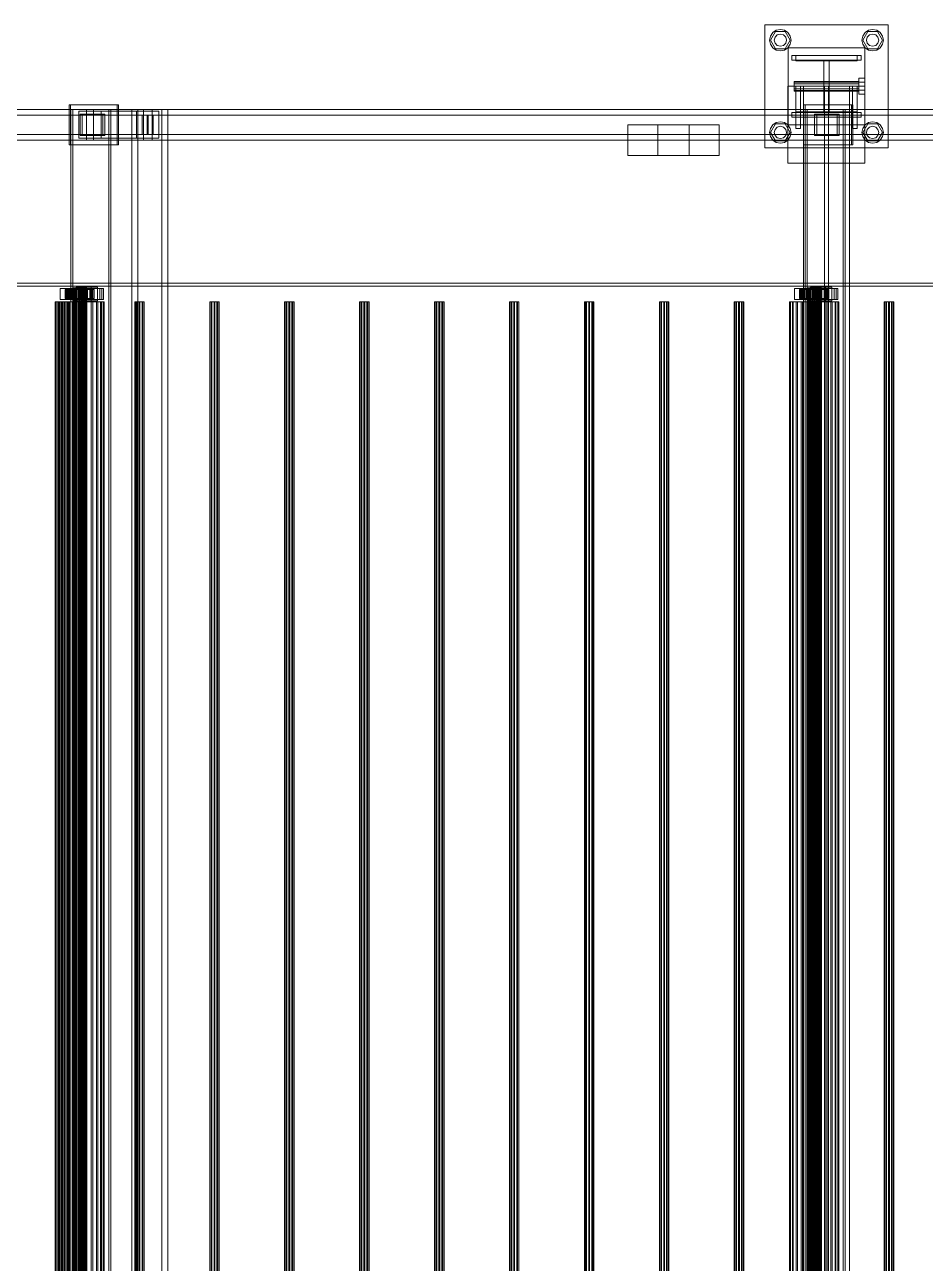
# Model space of a CAD drawing. Header units: millimetres. Extents: x -1970 to 59977, y -65068 to 6837.
# Drawn here: x 34380 to 35551, y -18000 to -16390 of the extents above; entities that cross this region are included whole.
import ezdxf

# ---------------------------------------------------------------- set-up
doc = ezdxf.new("R2010")
doc.units = ezdxf.units.MM
doc.layers.add('superior_C03', color=7, linetype='Continuous', lineweight=0)

msp = doc.modelspace()

# ---------------------------------------------------------------- linework, layer by layer
at = {"layer": 'superior_C03'}
for p, q in [((35342.247, -16550), (35342.247, -16390)), ((35342.247, -16390), (35502.247, -16390)), ((35348.247, -16410), (35349.313, -16404.642)), ((35349.313, -16404.642), (35352.347, -16400.101)), ((35349.447, -16410), (35355.847, -16398.915)), ((35352.347, -16400.101), (35356.889, -16397.066)), ((35355.319, -16406), (35358.247, -16403.072)), ((35355.847, -16398.915), (35368.647, -16398.915)), ((35356.889, -16397.066), (35362.247, -16396)), ((35358.247, -16403.072), (35362.247, -16402)), ((35362.247, -16396), (35367.604, -16397.066)), ((35362.247, -16402), (35366.247, -16403.072)), ((35366.247, -16403.072), (35369.175, -16406)), ((35367.604, -16397.066), (35372.146, -16400.101)), ((35368.647, -16398.915), (35375.047, -16410)), ((35372.146, -16400.101), (35375.181, -16404.642)), ((35375.181, -16404.642), (35376.247, -16410)), ((35468.247, -16410), (35469.313, -16404.642)), ((35469.313, -16404.642), (35472.347, -16400.101)), ((35469.447, -16410), (35475.847, -16398.915)), ((35472.347, -16400.101), (35476.889, -16397.066)), ((35475.319, -16406), (35478.247, -16403.072)), ((35475.847, -16398.915), (35488.647, -16398.915)), ((35476.889, -16397.066), (35482.247, -16396)), ((35478.247, -16403.072), (35482.247, -16402)), ((35482.247, -16396), (35487.604, -16397.066)), ((35482.247, -16402), (35486.247, -16403.072)), ((35486.247, -16403.072), (35489.175, -16406)), ((35487.604, -16397.066), (35492.146, -16400.101)), ((35488.647, -16398.915), (35495.047, -16410)), ((35492.146, -16400.101), (35495.181, -16404.642)), ((35495.181, -16404.642), (35496.247, -16410)), ((35502.247, -16390), (35502.247, -16550)), ((35349.313, -16415.358), (35348.247, -16410)), ((35352.347, -16419.899), (35349.313, -16415.358)), ((35355.847, -16421.085), (35349.447, -16410)), ((35356.889, -16422.934), (35352.347, -16419.899)), ((35354.247, -16410), (35355.319, -16406)), ((35355.319, -16414), (35354.247, -16410)), ((35358.247, -16416.928), (35355.319, -16414)), ((35368.647, -16421.085), (35355.847, -16421.085)), ((35362.247, -16418), (35358.247, -16416.928)), ((35366.247, -16416.928), (35362.247, -16418)), ((35369.175, -16414), (35366.247, -16416.928)), ((35372.146, -16419.899), (35367.604, -16422.934)), ((35375.047, -16410), (35368.647, -16421.085)), ((35369.175, -16406), (35370.247, -16410)), ((35370.247, -16410), (35369.175, -16414)), ((35375.181, -16415.358), (35372.146, -16419.899)), ((35372.247, -16520), (35372.247, -16420)), ((35372.247, -16420), (35472.247, -16420)), ((35376.247, -16410), (35375.181, -16415.358)), ((35469.313, -16415.358), (35468.247, -16410)), ((35472.347, -16419.899), (35469.313, -16415.358)), ((35475.847, -16421.085), (35469.447, -16410)), ((35472.247, -16420), (35472.247, -16520)), ((35476.889, -16422.934), (35472.347, -16419.899)), ((35474.247, -16410), (35475.319, -16406)), ((35475.319, -16414), (35474.247, -16410)), ((35478.247, -16416.928), (35475.319, -16414)), ((35488.647, -16421.085), (35475.847, -16421.085)), ((35482.247, -16418), (35478.247, -16416.928)), ((35486.247, -16416.928), (35482.247, -16418)), ((35489.175, -16414), (35486.247, -16416.928)), ((35492.146, -16419.899), (35487.604, -16422.934)), ((35495.047, -16410), (35488.647, -16421.085)), ((35489.175, -16406), (35490.247, -16410)), ((35490.247, -16410), (35489.175, -16414)), ((35495.181, -16415.358), (35492.146, -16419.899)), ((35496.247, -16410), (35495.181, -16415.358)), ((35362.247, -16424), (35356.889, -16422.934)), ((35367.604, -16422.934), (35362.247, -16424)), ((35377.247, -16430), (35467.247, -16430)), ((35377.247, -16436), (35377.247, -16430)), ((35377.247, -16436), (35467.247, -16436)), ((35382.247, -16437), (35382.247, -16430)), ((35382.247, -16430), (35462.247, -16430)), ((35462.247, -16437), (35382.247, -16437)), ((35418.747, -16503), (35418.747, -16437)), ((35418.747, -16437), (35425.747, -16437)), ((35425.747, -16437), (35425.747, -16503)), ((35462.247, -16430), (35462.247, -16437)), ((35467.247, -16436), (35467.247, -16430)), ((35482.247, -16424), (35476.889, -16422.934)), ((35487.604, -16422.934), (35482.247, -16424)), ((35372.022, -16570), (35372.022, -16470)), ((35372.022, -16470), (35472.022, -16470)), ((35380.247, -16464.457), (35380.247, -16463.6)), ((35464.247, -16463.6), (35380.247, -16463.6)), ((35380.247, -16464.457), (35380.247, -16466.8)), ((35380.247, -16464.457), (35464.247, -16464.457)), ((35380.247, -16466.8), (35380.247, -16470)), ((35380.247, -16466.8), (35464.247, -16466.8)), ((35380.247, -16470), (35380.247, -16473.2)), ((35380.247, -16470), (35464.247, -16470)), ((35382.247, -16470), (35382.247, -16525)), ((35382.247, -16470), (35388.247, -16470)), ((35388.247, -16470), (35388.247, -16525)), ((35452.247, -16470), (35392.247, -16470)), ((35392.247, -16470), (35392.247, -19530)), ((35424.747, -16470), (35419.747, -16470)), ((35419.747, -16470), (35419.747, -19530)), ((35424.747, -19530), (35424.747, -16470)), ((35452.247, -19530), (35452.247, -16470)), ((35456.247, -16470), (35456.247, -16525)), ((35456.247, -16470), (35462.247, -16470)), ((35462.247, -16470), (35462.247, -16525)), ((35464.247, -16464.8), (35464.247, -16459.6)), ((35472.247, -16459.6), (35464.247, -16459.6)), ((35464.247, -16463.6), (35464.247, -16464.457)), ((35464.247, -16464.457), (35464.247, -16466.8)), ((35464.247, -16464.8), (35464.247, -16475.2)), ((35464.247, -16464.8), (35472.247, -16464.8)), ((35464.247, -16466.8), (35464.247, -16470)), ((35464.247, -16470), (35464.247, -16473.2)), ((35472.022, -16470), (35472.022, -16570)), ((35472.247, -16459.6), (35472.247, -16464.8)), ((35472.247, -16464.8), (35472.247, -16475.2)), ((35380.247, -16473.2), (35380.247, -16475.543)), ((35380.247, -16473.2), (35464.247, -16473.2)), ((35380.247, -16475.543), (35380.247, -16476.4)), ((35380.247, -16475.543), (35464.247, -16475.543)), ((35380.247, -16476.4), (35464.247, -16476.4)), ((35464.247, -16473.2), (35464.247, -16475.543)), ((35464.247, -16475.2), (35464.247, -16480.4)), ((35464.247, -16475.2), (35472.247, -16475.2)), ((35464.247, -16475.543), (35464.247, -16476.4)), ((35464.247, -16480.4), (35472.247, -16480.4)), ((35472.247, -16475.2), (35472.247, -16480.4)), ((38691.362, -16500), (27582.557, -16500)), ((27583.456, -16500), (38692.26, -16500)), ((34460.122, -16500), (33290.774, -16500)), ((33299.757, -16500), (34469.105, -16500)), ((34534.007, -16500), (33364.659, -16500)), ((33375.888, -16500), (34545.236, -16500)), ((34499.926, -16494), (34437.561, -16494)), ((34437.561, -16494), (34437.561, -16546)), ((34439.357, -16494), (34437.561, -16494)), ((34439.357, -16546), (34439.357, -16494)), ((34439.357, -16494), (34501.723, -16494)), ((34489.003, -16500), (34439.501, -16500)), ((34439.501, -16500), (34439.501, -19500)), ((34442.196, -16500), (34439.501, -16500)), ((34442.196, -19500), (34442.196, -16500)), ((34442.196, -16500), (34491.698, -16500)), ((34479.23, -16502.5), (34449.996, -16502.5)), ((34449.996, -16502.5), (34449.996, -16537.5)), ((34525.005, -16502.5), (34449.996, -16502.5)), ((34460.122, -16500), (34460.122, -16540)), ((34469.105, -16500), (34460.122, -16500)), ((35629.469, -16500), (34460.122, -16500)), ((34469.105, -16540), (34469.105, -16500)), ((34469.105, -16500), (35638.453, -16500)), ((34479.23, -16537.5), (34479.23, -16502.5)), ((34479.23, -16502.5), (34554.238, -16502.5)), ((34489.003, -19500), (34489.003, -16500)), ((34489.003, -16500), (34491.698, -16500)), ((34491.698, -16500), (34491.698, -19500)), ((34499.926, -16546), (34499.926, -16494)), ((34499.926, -16494), (34501.723, -16494)), ((34501.723, -16494), (34501.723, -16546)), ((34557.988, -16500), (34519.01, -16500)), ((34519.01, -16500), (34519.01, -19500)), ((34526.87, -16500), (34519.01, -16500)), ((34525.005, -16537.5), (34525.005, -16502.5)), ((34525.005, -16502.5), (34554.238, -16502.5)), ((34526.87, -19500), (34526.87, -16500)), ((34526.87, -16500), (34565.848, -16500)), ((34534.007, -16500), (34534.007, -16540)), ((34545.236, -16500), (34534.007, -16500)), ((35703.355, -16500), (34534.007, -16500)), ((34545.236, -16540), (34545.236, -16500)), ((34545.236, -16500), (35714.584, -16500)), ((34554.238, -16502.5), (34554.238, -16537.5)), ((34557.988, -19500), (34557.988, -16500)), ((34557.988, -16500), (34565.848, -16500)), ((34565.848, -16500), (34565.848, -19500)), ((35454.893, -16494), (35392.528, -16494)), ((35392.528, -16494), (35392.528, -16546)), ((35394.325, -16494), (35392.528, -16494)), ((35394.325, -16546), (35394.325, -16494)), ((35394.325, -16494), (35456.69, -16494)), ((35443.97, -16500), (35394.468, -16500)), ((35394.468, -16500), (35394.468, -19500)), ((35397.163, -16500), (35394.468, -16500)), ((35397.163, -19500), (35397.163, -16500)), ((35397.163, -16500), (35446.665, -16500)), ((35443.97, -19500), (35443.97, -16500)), ((35443.97, -16500), (35446.665, -16500)), ((35446.665, -16500), (35446.665, -19500)), ((35454.893, -16546), (35454.893, -16494)), ((35454.893, -16494), (35456.69, -16494)), ((35456.69, -16494), (35456.69, -16546)), ((33294.591, -16507.5), (34538.948, -16507.5)), ((34540.296, -16507.5), (33295.939, -16507.5)), ((34481.114, -16506), (34451.881, -16506)), ((34451.881, -16506), (34451.881, -16534)), ((34454.576, -16506), (34451.881, -16506)), ((34454.576, -16534), (34454.576, -16506)), ((34454.576, -16506), (34483.809, -16506)), ((34481.114, -16534), (34481.114, -16506)), ((34481.114, -16506), (34483.809, -16506)), ((34483.809, -16506), (34483.809, -16534)), ((34532.457, -16507.5), (34546.786, -16507.5)), ((34532.457, -16532.5), (34532.457, -16507.5)), ((35626.796, -16507.5), (34532.457, -16507.5)), ((34538.948, -16532.5), (34538.948, -16507.5)), ((34538.948, -16507.5), (34540.296, -16507.5)), ((34540.296, -16507.5), (34540.296, -16532.5)), ((34546.786, -16507.5), (34546.786, -16532.5)), ((34546.786, -16507.5), (35641.126, -16507.5)), ((35352.347, -16520.101), (35356.889, -16517.066)), ((35356.889, -16517.066), (35362.247, -16516)), ((35362.247, -16516), (35367.604, -16517.066)), ((35367.604, -16517.066), (35372.146, -16520.101)), ((35377.247, -16504), (35467.247, -16504)), ((35377.247, -16510), (35377.247, -16504)), ((35377.247, -16510), (35467.247, -16510)), ((35382.247, -16510), (35382.247, -16503)), ((35382.247, -16503), (35462.247, -16503)), ((35462.247, -16510), (35382.247, -16510)), ((35436.082, -16506), (35406.848, -16506)), ((35406.848, -16506), (35406.848, -16534)), ((35409.543, -16506), (35406.848, -16506)), ((35409.543, -16534), (35409.543, -16506)), ((35409.543, -16506), (35438.777, -16506)), ((35425.747, -16503), (35418.747, -16503)), ((35436.082, -16534), (35436.082, -16506)), ((35436.082, -16506), (35438.777, -16506)), ((35438.777, -16506), (35438.777, -16534)), ((35462.247, -16503), (35462.247, -16510)), ((35467.247, -16510), (35467.247, -16504)), ((35472.347, -16520.101), (35476.889, -16517.066)), ((35476.889, -16517.066), (35482.247, -16516)), ((35482.247, -16516), (35487.604, -16517.066)), ((35487.604, -16517.066), (35492.146, -16520.101)), ((33294.591, -16532.5), (34538.948, -16532.5)), ((33295.939, -16532.5), (34540.296, -16532.5)), ((34451.881, -16534), (34481.114, -16534)), ((34451.881, -16534), (34454.576, -16534)), ((34483.809, -16534), (34454.576, -16534)), ((34483.809, -16534), (34481.114, -16534)), ((34546.786, -16532.5), (34532.457, -16532.5)), ((34532.457, -16532.5), (35626.796, -16532.5)), ((34540.296, -16532.5), (34538.948, -16532.5)), ((34546.786, -16532.5), (35641.126, -16532.5)), ((35202.807, -16520), (35163.829, -16520)), ((35163.829, -16520), (35163.829, -16560)), ((35243.778, -16520), (35163.829, -16520)), ((35202.807, -16560), (35202.807, -16520)), ((35202.807, -16520), (35282.756, -16520)), ((35243.778, -16560), (35243.778, -16520)), ((35243.778, -16520), (35282.756, -16520)), ((35282.756, -16520), (35282.756, -16560)), ((35348.247, -16530), (35349.313, -16524.642)), ((35349.313, -16535.358), (35348.247, -16530)), ((35349.313, -16524.642), (35352.347, -16520.101)), ((35349.447, -16530), (35355.847, -16518.915)), ((35355.847, -16541.085), (35349.447, -16530)), ((35354.247, -16530), (35355.319, -16526)), ((35355.319, -16534), (35354.247, -16530)), ((35355.319, -16526), (35358.247, -16523.072)), ((35358.247, -16536.928), (35355.319, -16534)), ((35355.847, -16518.915), (35368.647, -16518.915)), ((35358.247, -16523.072), (35362.247, -16522)), ((35362.247, -16522), (35366.247, -16523.072)), ((35366.247, -16523.072), (35369.175, -16526)), ((35369.175, -16534), (35366.247, -16536.928)), ((35368.647, -16518.915), (35375.047, -16530)), ((35375.047, -16530), (35368.647, -16541.085)), ((35369.175, -16526), (35370.247, -16530)), ((35370.247, -16530), (35369.175, -16534)), ((35372.146, -16520.101), (35375.181, -16524.642)), ((35472.247, -16520), (35372.247, -16520)), ((35375.181, -16524.642), (35376.247, -16530)), ((35376.247, -16530), (35375.181, -16535.358)), ((35382.247, -16525), (35388.247, -16525)), ((35406.848, -16534), (35436.082, -16534)), ((35406.848, -16534), (35409.543, -16534)), ((35438.777, -16534), (35409.543, -16534)), ((35438.777, -16534), (35436.082, -16534)), ((35456.247, -16525), (35462.247, -16525)), ((35468.247, -16530), (35469.313, -16524.642)), ((35469.313, -16535.358), (35468.247, -16530)), ((35469.313, -16524.642), (35472.347, -16520.101)), ((35469.447, -16530), (35475.847, -16518.915)), ((35475.847, -16541.085), (35469.447, -16530)), ((35474.247, -16530), (35475.319, -16526)), ((35475.319, -16534), (35474.247, -16530)), ((35475.319, -16526), (35478.247, -16523.072)), ((35478.247, -16536.928), (35475.319, -16534)), ((35475.847, -16518.915), (35488.647, -16518.915)), ((35478.247, -16523.072), (35482.247, -16522)), ((35482.247, -16522), (35486.247, -16523.072)), ((35486.247, -16523.072), (35489.175, -16526)), ((35489.175, -16534), (35486.247, -16536.928)), ((35488.647, -16518.915), (35495.047, -16530)), ((35495.047, -16530), (35488.647, -16541.085)), ((35489.175, -16526), (35490.247, -16530)), ((35490.247, -16530), (35489.175, -16534)), ((35492.146, -16520.101), (35495.181, -16524.642)), ((35495.181, -16524.642), (35496.247, -16530)), ((35496.247, -16530), (35495.181, -16535.358)), ((33290.774, -16540), (34460.122, -16540)), ((33299.757, -16540), (34469.105, -16540)), ((33364.659, -16540), (34534.007, -16540)), ((33375.888, -16540), (34545.236, -16540)), ((34437.561, -16546), (34499.926, -16546)), ((34437.561, -16546), (34439.357, -16546)), ((34501.723, -16546), (34439.357, -16546)), ((34449.996, -16537.5), (34479.23, -16537.5)), ((34525.005, -16537.5), (34449.996, -16537.5)), ((34460.122, -16540), (34469.105, -16540)), ((34460.122, -16540), (35629.469, -16540)), ((34469.105, -16540), (35638.453, -16540)), ((34554.238, -16537.5), (34479.23, -16537.5)), ((34501.723, -16546), (34499.926, -16546)), ((34554.238, -16537.5), (34525.005, -16537.5)), ((34534.007, -16540), (34545.236, -16540)), ((34534.007, -16540), (35703.355, -16540)), ((34545.236, -16540), (35714.584, -16540)), ((35502.247, -16550), (35342.247, -16550)), ((35352.347, -16539.899), (35349.313, -16535.358)), ((35356.889, -16542.934), (35352.347, -16539.899)), ((35368.647, -16541.085), (35355.847, -16541.085)), ((35362.247, -16544), (35356.889, -16542.934)), ((35362.247, -16538), (35358.247, -16536.928)), ((35366.247, -16536.928), (35362.247, -16538)), ((35367.604, -16542.934), (35362.247, -16544)), ((35372.146, -16539.899), (35367.604, -16542.934)), ((35375.181, -16535.358), (35372.146, -16539.899)), ((35392.528, -16546), (35454.893, -16546)), ((35392.528, -16546), (35394.325, -16546)), ((35456.69, -16546), (35394.325, -16546)), ((35456.69, -16546), (35454.893, -16546)), ((35472.347, -16539.899), (35469.313, -16535.358)), ((35476.889, -16542.934), (35472.347, -16539.899)), ((35488.647, -16541.085), (35475.847, -16541.085)), ((35482.247, -16544), (35476.889, -16542.934)), ((35482.247, -16538), (35478.247, -16536.928)), ((35486.247, -16536.928), (35482.247, -16538)), ((35487.604, -16542.934), (35482.247, -16544)), ((35492.146, -16539.899), (35487.604, -16542.934)), ((35495.181, -16535.358), (35492.146, -16539.899)), ((35163.829, -16560), (35202.807, -16560)), ((35163.829, -16560), (35243.778, -16560)), ((35282.756, -16560), (35202.807, -16560)), ((35282.756, -16560), (35243.778, -16560)), ((35472.022, -16570), (35372.022, -16570)), ((27582.557, -16726), (38691.362, -16726)), ((38720.557, -16726), (27611.752, -16726)), ((38691.362, -16730), (27582.557, -16730)), ((38692.26, -16730), (27583.456, -16730)), ((27611.752, -16730), (38720.557, -16730)), ((34435.342, -16733), (34425.598, -16733)), ((34425.598, -16733), (34425.598, -16747)), ((34436.377, -16733), (34425.598, -16733)), ((34433.059, -16734), (34432.238, -16734)), ((34432.238, -16734), (34442.232, -16734)), ((34432.238, -16746), (34432.238, -16734)), ((34432.238, -16734), (34432.712, -16734)), ((34432.712, -16734), (34442.456, -16734)), ((34432.712, -16746), (34432.712, -16734)), ((34432.712, -16734), (34434.447, -16734)), ((34479.779, -16733), (34433.005, -16733)), ((34433.005, -16733), (34433.005, -16747)), ((34435.25, -16733), (34433.005, -16733)), ((34435.117, -16734), (34433.059, -16734)), ((34433.059, -16734), (34442.621, -16734)), ((34433.059, -16746), (34433.059, -16734)), ((34434.447, -16734), (34443.278, -16734)), ((34434.447, -16746), (34434.447, -16734)), ((34434.447, -16734), (34437.326, -16734)), ((34438.274, -16734), (34435.117, -16734)), ((34435.117, -16734), (34443.596, -16734)), ((34435.117, -16746), (34435.117, -16734)), ((34435.25, -16747), (34435.25, -16733)), ((34435.25, -16733), (34482.024, -16733)), ((34435.342, -16747), (34435.342, -16733)), ((34435.342, -16733), (34446.122, -16733)), ((34436.377, -16747), (34436.377, -16733)), ((34436.377, -16733), (34446.122, -16733)), ((34437.326, -16734), (34444.642, -16734)), ((34437.326, -16746), (34437.326, -16734)), ((34437.326, -16734), (34441.152, -16734)), ((34442.313, -16734), (34438.274, -16734)), ((34438.274, -16734), (34445.091, -16734)), ((34438.274, -16746), (34438.274, -16734)), ((34441.152, -16734), (34446.454, -16734)), ((34441.152, -16746), (34441.152, -16734)), ((34441.152, -16734), (34445.664, -16734)), ((34442.621, -16732), (34442.232, -16732)), ((34442.232, -16732), (34442.456, -16732)), ((34442.232, -19268), (34442.232, -16732)), ((34442.232, -16734), (34442.621, -16734)), ((34442.232, -16734), (34442.232, -16746)), ((34442.456, -16734), (34442.232, -16734)), ((34446.959, -16734), (34442.313, -16734)), ((34442.313, -16734), (34447.004, -16734)), ((34442.313, -16746), (34442.313, -16734)), ((34442.456, -16732), (34443.278, -16732)), ((34442.456, -19268), (34442.456, -16732)), ((34442.456, -16734), (34442.456, -16746)), ((34443.278, -16734), (34442.456, -16734)), ((34443.596, -16732), (34442.621, -16732)), ((34442.621, -19268), (34442.621, -16732)), ((34442.621, -16734), (34443.596, -16734)), ((34442.621, -16734), (34442.621, -16746)), ((34443.278, -16732), (34444.642, -16732)), ((34443.278, -19268), (34443.278, -16732)), ((34443.278, -16734), (34443.278, -16746)), ((34444.642, -16734), (34443.278, -16734)), ((34445.091, -16732), (34443.596, -16732)), ((34443.596, -19268), (34443.596, -16732)), ((34443.596, -16734), (34445.091, -16734)), ((34443.596, -16734), (34443.596, -16746)), ((34444.642, -16732), (34446.454, -16732)), ((34444.642, -19268), (34444.642, -16732)), ((34444.642, -16734), (34444.642, -16746)), ((34446.454, -16734), (34444.642, -16734)), ((34447.004, -16732), (34445.091, -16732)), ((34445.091, -19268), (34445.091, -16732)), ((34445.091, -16734), (34447.004, -16734)), ((34445.091, -16734), (34445.091, -16746)), ((34445.664, -16734), (34448.592, -16734)), ((34445.664, -16746), (34445.664, -16734)), ((34445.664, -16734), (34450.556, -16734)), ((34446.122, -16733), (34446.122, -16747)), ((34446.454, -16732), (34448.592, -16732)), ((34446.454, -19268), (34446.454, -16732)), ((34446.454, -16734), (34446.454, -16746)), ((34448.592, -16734), (34446.454, -16734)), ((34466.136, -16731), (34446.647, -16731)), ((34446.647, -16731), (34446.647, -16749)), ((34454.732, -16731), (34446.647, -16731)), ((34451.897, -16734), (34446.959, -16734)), ((34446.959, -16734), (34449.205, -16734)), ((34446.959, -16746), (34446.959, -16734)), ((34449.205, -16732), (34447.004, -16732)), ((34447.004, -19268), (34447.004, -16732)), ((34447.004, -16734), (34449.205, -16734)), ((34447.004, -16734), (34447.004, -16746)), ((34448.592, -16732), (34450.909, -16732)), ((34448.592, -19268), (34448.592, -16732)), ((34448.592, -16734), (34448.592, -16746)), ((34450.909, -16734), (34448.592, -16734)), ((34451.544, -16732), (34449.205, -16732)), ((34449.205, -19268), (34449.205, -16732)), ((34449.205, -16734), (34451.544, -16734)), ((34449.205, -16734), (34449.205, -16746)), ((34450.556, -16734), (34450.909, -16734)), ((34450.556, -16746), (34450.556, -16734)), ((34450.556, -16734), (34455.493, -16734)), ((34450.909, -16732), (34453.248, -16732)), ((34450.909, -19268), (34450.909, -16732)), ((34450.909, -16734), (34450.909, -16746)), ((34453.248, -16734), (34450.909, -16734)), ((34453.861, -16732), (34451.544, -16732)), ((34451.544, -19268), (34451.544, -16732)), ((34451.897, -16734), (34451.544, -16734)), ((34451.544, -16734), (34453.861, -16734)), ((34451.544, -16734), (34451.544, -16746)), ((34456.788, -16734), (34451.897, -16734)), ((34451.897, -16746), (34451.897, -16734)), ((34453.248, -16732), (34455.449, -16732)), ((34453.248, -19268), (34453.248, -16732)), ((34455.493, -16734), (34453.248, -16734)), ((34453.248, -16734), (34453.248, -16746)), ((34455.449, -16734), (34453.248, -16734)), ((34455.999, -16732), (34453.861, -16732)), ((34453.861, -19268), (34453.861, -16732)), ((34456.788, -16734), (34453.861, -16734)), ((34453.861, -16734), (34455.999, -16734)), ((34453.861, -16734), (34453.861, -16746)), ((34454.732, -16749), (34454.732, -16731)), ((34454.732, -16731), (34474.221, -16731)), ((34455.449, -16732), (34457.362, -16732)), ((34455.449, -19268), (34455.449, -16732)), ((34460.14, -16734), (34455.449, -16734)), ((34455.449, -16734), (34455.449, -16746)), ((34457.362, -16734), (34455.449, -16734)), ((34455.493, -16746), (34455.493, -16734)), ((34455.493, -16734), (34460.14, -16734)), ((34457.811, -16732), (34455.999, -16732)), ((34455.999, -19268), (34455.999, -16732)), ((34461.301, -16734), (34455.999, -16734)), ((34455.999, -16734), (34457.811, -16734)), ((34455.999, -16734), (34455.999, -16746)), ((34466.525, -16733), (34456.78, -16733)), ((34456.78, -16733), (34456.78, -16747)), ((34467.56, -16733), (34456.78, -16733)), ((34461.301, -16734), (34456.788, -16734)), ((34456.788, -16746), (34456.788, -16734)), ((34457.362, -16732), (34458.857, -16732)), ((34457.362, -19268), (34457.362, -16732)), ((34464.179, -16734), (34457.362, -16734)), ((34457.362, -16734), (34457.362, -16746)), ((34458.857, -16734), (34457.362, -16734)), ((34459.175, -16732), (34457.811, -16732)), ((34457.811, -19268), (34457.811, -16732)), ((34465.127, -16734), (34457.811, -16734)), ((34457.811, -16734), (34459.175, -16734)), ((34457.811, -16734), (34457.811, -16746)), ((34458.857, -16732), (34459.832, -16732)), ((34458.857, -19268), (34458.857, -16732)), ((34467.335, -16734), (34458.857, -16734)), ((34458.857, -16734), (34458.857, -16746)), ((34459.832, -16734), (34458.857, -16734)), ((34459.996, -16732), (34459.175, -16732)), ((34459.175, -19268), (34459.175, -16732)), ((34468.006, -16734), (34459.175, -16734)), ((34459.175, -16734), (34459.996, -16734)), ((34459.175, -16734), (34459.175, -16746)), ((34459.832, -16732), (34460.221, -16732)), ((34459.832, -19268), (34459.832, -16732)), ((34469.394, -16734), (34459.832, -16734)), ((34459.832, -16734), (34459.832, -16746)), ((34460.221, -16734), (34459.832, -16734)), ((34460.221, -16732), (34459.996, -16732)), ((34459.996, -16732), (34459.996, -19268)), ((34459.996, -16734), (34469.741, -16734)), ((34459.996, -16746), (34459.996, -16734)), ((34459.996, -16734), (34460.221, -16734)), ((34460.14, -16746), (34460.14, -16734)), ((34460.14, -16734), (34464.179, -16734)), ((34460.221, -19268), (34460.221, -16732)), ((34470.215, -16734), (34460.221, -16734)), ((34460.221, -16734), (34460.221, -16746)), ((34465.127, -16734), (34461.301, -16734)), ((34461.301, -16746), (34461.301, -16734)), ((34464.179, -16746), (34464.179, -16734)), ((34464.179, -16734), (34467.335, -16734)), ((34468.006, -16734), (34465.127, -16734)), ((34465.127, -16746), (34465.127, -16734)), ((34466.136, -16749), (34466.136, -16731)), ((34466.136, -16731), (34474.221, -16731)), ((34466.525, -16747), (34466.525, -16733)), ((34466.525, -16733), (34477.304, -16733)), ((34467.335, -16746), (34467.335, -16734)), ((34467.335, -16734), (34469.394, -16734)), ((34467.56, -16747), (34467.56, -16733)), ((34467.56, -16733), (34477.304, -16733)), ((34469.741, -16734), (34468.006, -16734)), ((34468.006, -16746), (34468.006, -16734)), ((34469.394, -16746), (34469.394, -16734)), ((34469.394, -16734), (34470.215, -16734)), ((34469.741, -16734), (34469.741, -16746)), ((34470.215, -16734), (34469.741, -16734)), ((34470.215, -16746), (34470.215, -16734)), ((34474.221, -16731), (34474.221, -16749)), ((34477.304, -16733), (34477.304, -16747)), ((34479.779, -16747), (34479.779, -16733)), ((34479.779, -16733), (34482.024, -16733)), ((34482.024, -16733), (34482.024, -16747)), ((35390.309, -16733), (35380.565, -16733)), ((35380.565, -16733), (35380.565, -16747)), ((35391.345, -16733), (35380.565, -16733)), ((35388.026, -16734), (35387.206, -16734)), ((35387.206, -16734), (35397.199, -16734)), ((35387.206, -16746), (35387.206, -16734)), ((35387.206, -16734), (35387.679, -16734)), ((35387.679, -16734), (35397.424, -16734)), ((35387.679, -16746), (35387.679, -16734)), ((35387.679, -16734), (35389.414, -16734)), ((35434.746, -16733), (35387.972, -16733)), ((35387.972, -16733), (35387.972, -16747)), ((35390.218, -16733), (35387.972, -16733)), ((35390.085, -16734), (35388.026, -16734)), ((35388.026, -16734), (35397.588, -16734)), ((35388.026, -16746), (35388.026, -16734)), ((35389.414, -16734), (35398.246, -16734)), ((35389.414, -16746), (35389.414, -16734)), ((35389.414, -16734), (35392.293, -16734)), ((35393.241, -16734), (35390.085, -16734)), ((35390.085, -16734), (35398.563, -16734)), ((35390.085, -16746), (35390.085, -16734)), ((35390.218, -16747), (35390.218, -16733)), ((35390.218, -16733), (35436.992, -16733)), ((35390.309, -16747), (35390.309, -16733)), ((35390.309, -16733), (35401.089, -16733)), ((35391.345, -16747), (35391.345, -16733)), ((35391.345, -16733), (35401.089, -16733)), ((35392.293, -16734), (35399.609, -16734)), ((35392.293, -16746), (35392.293, -16734)), ((35392.293, -16734), (35396.119, -16734)), ((35397.28, -16734), (35393.241, -16734)), ((35393.241, -16734), (35400.058, -16734)), ((35393.241, -16746), (35393.241, -16734)), ((35396.119, -16734), (35401.422, -16734)), ((35396.119, -16746), (35396.119, -16734)), ((35396.119, -16734), (35400.632, -16734)), ((35397.588, -16732), (35397.199, -16732)), ((35397.199, -16732), (35397.424, -16732)), ((35397.199, -19268), (35397.199, -16732)), ((35397.199, -16734), (35397.588, -16734)), ((35397.199, -16734), (35397.199, -16746)), ((35397.424, -16734), (35397.199, -16734)), ((35401.927, -16734), (35397.28, -16734)), ((35397.28, -16734), (35401.972, -16734)), ((35397.28, -16746), (35397.28, -16734)), ((35397.424, -16732), (35398.246, -16732)), ((35397.424, -19268), (35397.424, -16732)), ((35397.424, -16734), (35397.424, -16746)), ((35398.246, -16734), (35397.424, -16734)), ((35398.563, -16732), (35397.588, -16732)), ((35397.588, -19268), (35397.588, -16732)), ((35397.588, -16734), (35398.563, -16734)), ((35397.588, -16734), (35397.588, -16746)), ((35398.246, -16732), (35399.609, -16732)), ((35398.246, -19268), (35398.246, -16732)), ((35398.246, -16734), (35398.246, -16746)), ((35399.609, -16734), (35398.246, -16734)), ((35400.058, -16732), (35398.563, -16732)), ((35398.563, -19268), (35398.563, -16732)), ((35398.563, -16734), (35400.058, -16734)), ((35398.563, -16734), (35398.563, -16746)), ((35399.609, -16732), (35401.422, -16732)), ((35399.609, -19268), (35399.609, -16732)), ((35399.609, -16734), (35399.609, -16746)), ((35401.422, -16734), (35399.609, -16734)), ((35401.972, -16732), (35400.058, -16732)), ((35400.058, -19268), (35400.058, -16732)), ((35400.058, -16734), (35401.972, -16734)), ((35400.058, -16734), (35400.058, -16746)), ((35400.632, -16734), (35403.559, -16734)), ((35400.632, -16746), (35400.632, -16734)), ((35400.632, -16734), (35405.523, -16734)), ((35401.089, -16733), (35401.089, -16747)), ((35401.422, -16732), (35403.559, -16732)), ((35401.422, -19268), (35401.422, -16732)), ((35401.422, -16734), (35401.422, -16746)), ((35403.559, -16734), (35401.422, -16734)), ((35421.104, -16731), (35401.614, -16731)), ((35401.614, -16731), (35401.614, -16749)), ((35409.699, -16731), (35401.614, -16731)), ((35406.864, -16734), (35401.927, -16734)), ((35401.927, -16734), (35404.173, -16734)), ((35401.927, -16746), (35401.927, -16734)), ((35404.173, -16732), (35401.972, -16732)), ((35401.972, -19268), (35401.972, -16732)), ((35401.972, -16734), (35404.173, -16734)), ((35401.972, -16734), (35401.972, -16746)), ((35403.559, -16732), (35405.876, -16732)), ((35403.559, -19268), (35403.559, -16732)), ((35403.559, -16734), (35403.559, -16746)), ((35405.876, -16734), (35403.559, -16734)), ((35406.511, -16732), (35404.173, -16732)), ((35404.173, -19268), (35404.173, -16732)), ((35404.173, -16734), (35406.511, -16734)), ((35404.173, -16734), (35404.173, -16746)), ((35405.523, -16734), (35405.876, -16734)), ((35405.523, -16746), (35405.523, -16734)), ((35405.523, -16734), (35410.461, -16734)), ((35405.876, -16732), (35408.215, -16732)), ((35405.876, -19268), (35405.876, -16732)), ((35405.876, -16734), (35405.876, -16746)), ((35408.215, -16734), (35405.876, -16734)), ((35408.828, -16732), (35406.511, -16732)), ((35406.511, -19268), (35406.511, -16732)), ((35406.864, -16734), (35406.511, -16734)), ((35406.511, -16734), (35408.828, -16734)), ((35406.511, -16734), (35406.511, -16746)), ((35411.756, -16734), (35406.864, -16734)), ((35406.864, -16746), (35406.864, -16734)), ((35408.215, -16732), (35410.416, -16732)), ((35408.215, -19268), (35408.215, -16732)), ((35410.461, -16734), (35408.215, -16734)), ((35408.215, -16734), (35408.215, -16746)), ((35410.416, -16734), (35408.215, -16734)), ((35410.966, -16732), (35408.828, -16732)), ((35408.828, -19268), (35408.828, -16732)), ((35411.756, -16734), (35408.828, -16734)), ((35408.828, -16734), (35410.966, -16734)), ((35408.828, -16734), (35408.828, -16746)), ((35409.699, -16749), (35409.699, -16731)), ((35409.699, -16731), (35429.188, -16731)), ((35410.416, -16732), (35412.329, -16732)), ((35410.416, -19268), (35410.416, -16732)), ((35415.107, -16734), (35410.416, -16734)), ((35410.416, -16734), (35410.416, -16746)), ((35412.329, -16734), (35410.416, -16734)), ((35410.461, -16746), (35410.461, -16734)), ((35410.461, -16734), (35415.107, -16734)), ((35412.778, -16732), (35410.966, -16732)), ((35410.966, -19268), (35410.966, -16732)), ((35416.268, -16734), (35410.966, -16734)), ((35410.966, -16734), (35412.778, -16734)), ((35410.966, -16734), (35410.966, -16746)), ((35421.492, -16733), (35411.748, -16733)), ((35411.748, -16733), (35411.748, -16747)), ((35422.527, -16733), (35411.748, -16733)), ((35416.268, -16734), (35411.756, -16734)), ((35411.756, -16746), (35411.756, -16734)), ((35412.329, -16732), (35413.824, -16732)), ((35412.329, -19268), (35412.329, -16732)), ((35419.146, -16734), (35412.329, -16734)), ((35412.329, -16734), (35412.329, -16746)), ((35413.824, -16734), (35412.329, -16734)), ((35414.142, -16732), (35412.778, -16732)), ((35412.778, -19268), (35412.778, -16732)), ((35420.094, -16734), (35412.778, -16734)), ((35412.778, -16734), (35414.142, -16734)), ((35412.778, -16734), (35412.778, -16746)), ((35413.824, -16732), (35414.799, -16732)), ((35413.824, -19268), (35413.824, -16732)), ((35422.303, -16734), (35413.824, -16734)), ((35413.824, -16734), (35413.824, -16746)), ((35414.799, -16734), (35413.824, -16734)), ((35414.964, -16732), (35414.142, -16732)), ((35414.142, -19268), (35414.142, -16732)), ((35422.973, -16734), (35414.142, -16734)), ((35414.142, -16734), (35414.964, -16734)), ((35414.142, -16734), (35414.142, -16746)), ((35414.799, -16732), (35415.188, -16732)), ((35414.799, -19268), (35414.799, -16732)), ((35424.361, -16734), (35414.799, -16734)), ((35414.799, -16734), (35414.799, -16746)), ((35415.188, -16734), (35414.799, -16734)), ((35415.188, -16732), (35414.964, -16732)), ((35414.964, -16732), (35414.964, -19268)), ((35414.964, -16734), (35424.708, -16734)), ((35414.964, -16746), (35414.964, -16734)), ((35414.964, -16734), (35415.188, -16734)), ((35415.107, -16746), (35415.107, -16734)), ((35415.107, -16734), (35419.146, -16734)), ((35415.188, -19268), (35415.188, -16732)), ((35425.182, -16734), (35415.188, -16734)), ((35415.188, -16734), (35415.188, -16746)), ((35420.094, -16734), (35416.268, -16734)), ((35416.268, -16746), (35416.268, -16734)), ((35419.146, -16746), (35419.146, -16734)), ((35419.146, -16734), (35422.303, -16734)), ((35422.973, -16734), (35420.094, -16734)), ((35420.094, -16746), (35420.094, -16734)), ((35421.104, -16749), (35421.104, -16731)), ((35421.104, -16731), (35429.188, -16731)), ((35421.492, -16747), (35421.492, -16733)), ((35421.492, -16733), (35432.272, -16733)), ((35422.303, -16746), (35422.303, -16734)), ((35422.303, -16734), (35424.361, -16734)), ((35422.527, -16747), (35422.527, -16733)), ((35422.527, -16733), (35432.272, -16733)), ((35424.708, -16734), (35422.973, -16734)), ((35422.973, -16746), (35422.973, -16734)), ((35424.361, -16746), (35424.361, -16734)), ((35424.361, -16734), (35425.182, -16734)), ((35424.708, -16734), (35424.708, -16746)), ((35425.182, -16734), (35424.708, -16734)), ((35425.182, -16746), (35425.182, -16734)), ((35429.188, -16731), (35429.188, -16749)), ((35432.272, -16733), (35432.272, -16747)), ((35434.746, -16747), (35434.746, -16733)), ((35434.746, -16733), (35436.992, -16733)), ((35436.992, -16733), (35436.992, -16747)), ((34420.628, -16750), (34419.246, -16750)), ((34419.246, -16750), (34420.044, -16750)), ((34419.246, -19250), (34419.246, -16750)), ((34420.044, -16750), (34422.966, -16750)), ((34420.044, -19250), (34420.044, -16750)), ((34424.095, -16750), (34420.628, -16750)), ((34420.628, -19250), (34420.628, -16750)), ((34422.966, -16750), (34427.815, -16750)), ((34422.966, -19250), (34422.966, -16750)), ((34429.411, -16750), (34424.095, -16750)), ((34424.095, -19250), (34424.095, -16750)), ((34427.354, -16750), (34425.334, -16750)), ((34425.334, -16750), (34425.678, -16750)), ((34425.334, -16750), (34425.334, -19250)), ((34425.598, -16747), (34435.342, -16747)), ((34425.598, -16747), (34436.377, -16747)), ((34425.678, -16750), (34428.253, -16750)), ((34425.678, -16750), (34425.678, -19250)), ((34430.966, -16750), (34427.354, -16750)), ((34427.354, -16750), (34427.354, -19250)), ((34427.815, -16750), (34434.259, -16750)), ((34427.815, -19250), (34427.815, -16750)), ((34428.253, -16750), (34432.078, -16750)), ((34428.253, -16750), (34428.253, -19250)), ((34436.214, -16750), (34429.411, -16750)), ((34429.411, -19250), (34429.411, -16750)), ((34434.79, -16750), (34430.966, -16750)), ((34430.966, -16750), (34430.966, -19250)), ((34432.078, -16750), (34435.69, -16750)), ((34432.078, -16750), (34432.078, -19250)), ((34442.232, -16746), (34432.238, -16746)), ((34432.238, -16746), (34433.059, -16746)), ((34432.712, -16746), (34432.238, -16746)), ((34442.456, -16746), (34432.712, -16746)), ((34434.447, -16746), (34432.712, -16746)), ((34433.005, -16747), (34479.779, -16747)), ((34433.005, -16747), (34435.25, -16747)), ((34442.621, -16746), (34433.059, -16746)), ((34433.059, -16746), (34435.117, -16746)), ((34434.259, -16750), (34441.859, -16750)), ((34434.259, -19250), (34434.259, -16750)), ((34443.278, -16746), (34434.447, -16746)), ((34437.326, -16746), (34434.447, -16746)), ((34437.366, -16750), (34434.79, -16750)), ((34434.79, -16750), (34434.79, -19250)), ((34443.596, -16746), (34435.117, -16746)), ((34435.117, -16746), (34438.274, -16746)), ((34482.024, -16747), (34435.25, -16747)), ((34446.122, -16747), (34435.342, -16747)), ((34435.69, -16750), (34437.71, -16750)), ((34435.69, -16750), (34435.69, -19250)), ((34444.04, -16750), (34436.214, -16750)), ((34436.214, -19250), (34436.214, -16750)), ((34446.122, -16747), (34436.377, -16747)), ((34444.642, -16746), (34437.326, -16746)), ((34441.152, -16746), (34437.326, -16746)), ((34437.71, -16750), (34437.366, -16750)), ((34437.366, -16750), (34437.366, -19250)), ((34437.71, -19250), (34437.71, -16750)), ((34445.091, -16746), (34438.274, -16746)), ((34438.274, -16746), (34442.313, -16746)), ((34446.454, -16746), (34441.152, -16746)), ((34445.664, -16746), (34441.152, -16746)), ((34441.859, -16750), (34450.097, -16750)), ((34441.859, -19250), (34441.859, -16750)), ((34442.621, -16746), (34442.232, -16746)), ((34442.232, -16746), (34442.456, -16746)), ((34447.004, -16746), (34442.313, -16746)), ((34442.313, -16746), (34446.959, -16746)), ((34442.456, -16746), (34443.278, -16746)), ((34443.596, -16746), (34442.621, -16746)), ((34443.278, -16746), (34444.642, -16746)), ((34445.091, -16746), (34443.596, -16746)), ((34452.355, -16750), (34444.04, -16750)), ((34444.04, -19250), (34444.04, -16750)), ((34444.642, -16746), (34446.454, -16746)), ((34447.004, -16746), (34445.091, -16746)), ((34448.592, -16746), (34445.664, -16746)), ((34450.556, -16746), (34445.664, -16746)), ((34446.454, -16746), (34448.592, -16746)), ((34446.647, -16749), (34466.136, -16749)), ((34454.732, -16749), (34446.647, -16749)), ((34449.205, -16746), (34446.959, -16746)), ((34446.959, -16746), (34451.897, -16746)), ((34449.205, -16746), (34447.004, -16746)), ((34448.592, -16746), (34450.909, -16746)), ((34451.544, -16746), (34449.205, -16746)), ((34450.097, -16750), (34458.413, -16750)), ((34450.097, -19250), (34450.097, -16750)), ((34450.909, -16746), (34450.556, -16746)), ((34455.493, -16746), (34450.556, -16746)), ((34450.909, -16746), (34453.248, -16746)), ((34453.861, -16746), (34451.544, -16746)), ((34451.544, -16746), (34451.897, -16746)), ((34451.897, -16746), (34456.788, -16746)), ((34460.594, -16750), (34452.355, -16750)), ((34452.355, -19250), (34452.355, -16750)), ((34453.248, -16746), (34455.493, -16746)), ((34453.248, -16746), (34455.449, -16746)), ((34455.999, -16746), (34453.861, -16746)), ((34453.861, -16746), (34456.788, -16746)), ((34474.221, -16749), (34454.732, -16749)), ((34455.449, -16746), (34460.14, -16746)), ((34455.449, -16746), (34457.362, -16746)), ((34460.14, -16746), (34455.493, -16746)), ((34457.811, -16746), (34455.999, -16746)), ((34455.999, -16746), (34461.301, -16746)), ((34456.78, -16747), (34466.525, -16747)), ((34456.78, -16747), (34467.56, -16747)), ((34456.788, -16746), (34461.301, -16746)), ((34457.362, -16746), (34464.179, -16746)), ((34457.362, -16746), (34458.857, -16746)), ((34459.175, -16746), (34457.811, -16746)), ((34457.811, -16746), (34465.127, -16746)), ((34458.413, -16750), (34466.239, -16750)), ((34458.413, -19250), (34458.413, -16750)), ((34458.857, -16746), (34467.335, -16746)), ((34458.857, -16746), (34459.832, -16746)), ((34459.996, -16746), (34459.175, -16746)), ((34459.175, -16746), (34468.006, -16746)), ((34459.832, -16746), (34469.394, -16746)), ((34459.832, -16746), (34460.221, -16746)), ((34469.741, -16746), (34459.996, -16746)), ((34460.221, -16746), (34459.996, -16746)), ((34464.179, -16746), (34460.14, -16746)), ((34460.221, -16746), (34470.215, -16746)), ((34468.194, -16750), (34460.594, -16750)), ((34460.594, -19250), (34460.594, -16750)), ((34461.301, -16746), (34465.127, -16746)), ((34467.335, -16746), (34464.179, -16746)), ((34465.127, -16746), (34468.006, -16746)), ((34474.221, -16749), (34466.136, -16749)), ((34466.239, -16750), (34473.041, -16750)), ((34466.239, -19250), (34466.239, -16750)), ((34477.304, -16747), (34466.525, -16747)), ((34469.394, -16746), (34467.335, -16746)), ((34477.304, -16747), (34467.56, -16747)), ((34468.006, -16746), (34469.741, -16746)), ((34474.638, -16750), (34468.194, -16750)), ((34468.194, -19250), (34468.194, -16750)), ((34470.215, -16746), (34469.394, -16746)), ((34469.741, -16746), (34470.215, -16746)), ((34473.041, -16750), (34478.357, -16750)), ((34473.041, -19250), (34473.041, -16750)), ((34479.486, -16750), (34474.638, -16750)), ((34474.638, -19250), (34474.638, -16750)), ((34478.357, -16750), (34481.825, -16750)), ((34478.357, -19250), (34478.357, -16750)), ((34482.409, -16750), (34479.486, -16750)), ((34479.486, -19250), (34479.486, -16750)), ((34482.024, -16747), (34479.779, -16747)), ((34481.825, -16750), (34483.206, -16750)), ((34481.825, -19250), (34481.825, -16750)), ((34483.206, -16750), (34482.409, -16750)), ((34482.409, -16750), (34482.409, -19250)), ((34483.206, -19250), (34483.206, -16750)), ((34524.8, -16750), (34522.78, -16750)), ((34522.78, -16750), (34523.123, -16750)), ((34522.78, -16750), (34522.78, -19250)), ((34523.123, -16750), (34525.699, -16750)), ((34523.123, -16750), (34523.123, -19250)), ((34528.412, -16750), (34524.8, -16750)), ((34524.8, -16750), (34524.8, -19250)), ((34525.699, -16750), (34529.523, -16750)), ((34525.699, -16750), (34525.699, -19250)), ((34532.236, -16750), (34528.412, -16750)), ((34528.412, -16750), (34528.412, -19250)), ((34529.523, -16750), (34533.135, -16750)), ((34529.523, -16750), (34529.523, -19250)), ((34534.812, -16750), (34532.236, -16750)), ((34532.236, -16750), (34532.236, -19250)), ((34533.135, -16750), (34535.155, -16750)), ((34533.135, -16750), (34533.135, -19250)), ((34535.155, -16750), (34534.812, -16750)), ((34534.812, -16750), (34534.812, -19250)), ((34535.155, -19250), (34535.155, -16750)), ((34622.245, -16750), (34620.225, -16750)), ((34620.225, -16750), (34620.569, -16750)), ((34620.225, -16750), (34620.225, -19250)), ((34620.569, -16750), (34623.145, -16750)), ((34620.569, -16750), (34620.569, -19250)), ((34625.857, -16750), (34622.245, -16750)), ((34622.245, -16750), (34622.245, -19250)), ((34623.145, -16750), (34626.969, -16750)), ((34623.145, -16750), (34623.145, -19250)), ((34629.682, -16750), (34625.857, -16750)), ((34625.857, -16750), (34625.857, -19250)), ((34626.969, -16750), (34630.581, -16750)), ((34626.969, -16750), (34626.969, -19250)), ((34632.257, -16750), (34629.682, -16750)), ((34629.682, -16750), (34629.682, -19250)), ((34630.581, -16750), (34632.601, -16750)), ((34630.581, -16750), (34630.581, -19250)), ((34632.601, -16750), (34632.257, -16750)), ((34632.257, -16750), (34632.257, -19250)), ((34632.601, -19250), (34632.601, -16750)), ((34719.691, -16750), (34717.671, -16750)), ((34717.671, -16750), (34718.015, -16750)), ((34717.671, -16750), (34717.671, -19250)), ((34718.015, -16750), (34720.59, -16750)), ((34718.015, -16750), (34718.015, -19250)), ((34723.303, -16750), (34719.691, -16750)), ((34719.691, -16750), (34719.691, -19250)), ((34720.59, -16750), (34724.415, -16750)), ((34720.59, -16750), (34720.59, -19250)), ((34727.127, -16750), (34723.303, -16750)), ((34723.303, -16750), (34723.303, -19250)), ((34724.415, -16750), (34728.027, -16750)), ((34724.415, -16750), (34724.415, -19250)), ((34729.703, -16750), (34727.127, -16750)), ((34727.127, -16750), (34727.127, -19250)), ((34728.027, -16750), (34730.047, -16750)), ((34728.027, -16750), (34728.027, -19250)), ((34730.047, -16750), (34729.703, -16750)), ((34729.703, -16750), (34729.703, -19250)), ((34730.047, -19250), (34730.047, -16750)), ((34817.137, -16750), (34815.117, -16750)), ((34815.117, -16750), (34815.46, -16750)), ((34815.117, -16750), (34815.117, -19250)), ((34815.46, -16750), (34818.036, -16750)), ((34815.46, -16750), (34815.46, -19250)), ((34820.749, -16750), (34817.137, -16750)), ((34817.137, -16750), (34817.137, -19250)), ((34818.036, -16750), (34821.86, -16750)), ((34818.036, -16750), (34818.036, -19250)), ((34824.573, -16750), (34820.749, -16750)), ((34820.749, -16750), (34820.749, -19250)), ((34821.86, -16750), (34825.472, -16750)), ((34821.86, -16750), (34821.86, -19250)), ((34827.149, -16750), (34824.573, -16750)), ((34824.573, -16750), (34824.573, -19250)), ((34825.472, -16750), (34827.492, -16750)), ((34825.472, -16750), (34825.472, -19250)), ((34827.492, -16750), (34827.149, -16750)), ((34827.149, -16750), (34827.149, -19250)), ((34827.492, -19250), (34827.492, -16750)), ((34914.582, -16750), (34912.562, -16750)), ((34912.562, -16750), (34912.906, -16750)), ((34912.562, -16750), (34912.562, -19250)), ((34912.906, -16750), (34915.482, -16750)), ((34912.906, -16750), (34912.906, -19250)), ((34918.194, -16750), (34914.582, -16750)), ((34914.582, -16750), (34914.582, -19250)), ((34915.482, -16750), (34919.306, -16750)), ((34915.482, -16750), (34915.482, -19250)), ((34922.019, -16750), (34918.194, -16750)), ((34918.194, -16750), (34918.194, -19250)), ((34919.306, -16750), (34922.918, -16750)), ((34919.306, -16750), (34919.306, -19250)), ((34924.594, -16750), (34922.019, -16750)), ((34922.019, -16750), (34922.019, -19250)), ((34922.918, -16750), (34924.938, -16750)), ((34922.918, -16750), (34922.918, -19250)), ((34924.938, -16750), (34924.594, -16750)), ((34924.594, -16750), (34924.594, -19250)), ((34924.938, -19250), (34924.938, -16750)), ((35012.028, -16750), (35010.008, -16750)), ((35010.008, -16750), (35010.352, -16750)), ((35010.008, -16750), (35010.008, -19250)), ((35010.352, -16750), (35012.927, -16750)), ((35010.352, -16750), (35010.352, -19250)), ((35015.64, -16750), (35012.028, -16750)), ((35012.028, -16750), (35012.028, -19250)), ((35012.927, -16750), (35016.752, -16750)), ((35012.927, -16750), (35012.927, -19250)), ((35019.464, -16750), (35015.64, -16750)), ((35015.64, -16750), (35015.64, -19250)), ((35016.752, -16750), (35020.364, -16750)), ((35016.752, -16750), (35016.752, -19250)), ((35022.04, -16750), (35019.464, -16750)), ((35019.464, -16750), (35019.464, -19250)), ((35020.364, -16750), (35022.384, -16750)), ((35020.364, -16750), (35020.364, -19250)), ((35022.384, -16750), (35022.04, -16750)), ((35022.04, -16750), (35022.04, -19250)), ((35022.384, -19250), (35022.384, -16750)), ((35109.474, -16750), (35107.454, -16750)), ((35107.454, -16750), (35107.797, -16750)), ((35107.454, -16750), (35107.454, -19250)), ((35107.797, -16750), (35110.373, -16750)), ((35107.797, -16750), (35107.797, -19250)), ((35113.086, -16750), (35109.474, -16750)), ((35109.474, -16750), (35109.474, -19250)), ((35110.373, -16750), (35114.197, -16750)), ((35110.373, -16750), (35110.373, -19250)), ((35116.91, -16750), (35113.086, -16750)), ((35113.086, -16750), (35113.086, -19250)), ((35114.197, -16750), (35117.809, -16750)), ((35114.197, -16750), (35114.197, -19250)), ((35119.486, -16750), (35116.91, -16750)), ((35116.91, -16750), (35116.91, -19250)), ((35117.809, -16750), (35119.829, -16750)), ((35117.809, -16750), (35117.809, -19250)), ((35119.829, -16750), (35119.486, -16750)), ((35119.486, -16750), (35119.486, -19250)), ((35119.829, -19250), (35119.829, -16750)), ((35206.919, -16750), (35204.899, -16750)), ((35204.899, -16750), (35205.243, -16750)), ((35204.899, -16750), (35204.899, -19250)), ((35205.243, -16750), (35207.819, -16750)), ((35205.243, -16750), (35205.243, -19250)), ((35210.531, -16750), (35206.919, -16750)), ((35206.919, -16750), (35206.919, -19250)), ((35207.819, -16750), (35211.643, -16750)), ((35207.819, -16750), (35207.819, -19250)), ((35214.355, -16750), (35210.531, -16750)), ((35210.531, -16750), (35210.531, -19250)), ((35211.643, -16750), (35215.255, -16750)), ((35211.643, -16750), (35211.643, -19250)), ((35216.931, -16750), (35214.355, -16750)), ((35214.355, -16750), (35214.355, -19250)), ((35215.255, -16750), (35217.275, -16750)), ((35215.255, -16750), (35215.255, -19250)), ((35217.275, -16750), (35216.931, -16750)), ((35216.931, -16750), (35216.931, -19250)), ((35217.275, -19250), (35217.275, -16750)), ((35304.365, -16750), (35302.345, -16750)), ((35302.345, -16750), (35302.688, -16750)), ((35302.345, -16750), (35302.345, -19250)), ((35302.688, -16750), (35305.264, -16750)), ((35302.688, -16750), (35302.688, -19250)), ((35307.977, -16750), (35304.365, -16750)), ((35304.365, -16750), (35304.365, -19250)), ((35305.264, -16750), (35309.089, -16750)), ((35305.264, -16750), (35305.264, -19250)), ((35311.801, -16750), (35307.977, -16750)), ((35307.977, -16750), (35307.977, -19250)), ((35309.089, -16750), (35312.701, -16750)), ((35309.089, -16750), (35309.089, -19250)), ((35314.377, -16750), (35311.801, -16750)), ((35311.801, -16750), (35311.801, -19250)), ((35312.701, -16750), (35314.721, -16750)), ((35312.701, -16750), (35312.701, -19250)), ((35314.721, -16750), (35314.377, -16750)), ((35314.377, -16750), (35314.377, -19250)), ((35314.721, -19250), (35314.721, -16750)), ((35375.596, -16750), (35374.214, -16750)), ((35374.214, -16750), (35375.011, -16750)), ((35374.214, -19250), (35374.214, -16750)), ((35375.011, -16750), (35377.934, -16750)), ((35375.011, -19250), (35375.011, -16750)), ((35379.063, -16750), (35375.596, -16750)), ((35375.596, -19250), (35375.596, -16750)), ((35377.934, -16750), (35382.782, -16750)), ((35377.934, -19250), (35377.934, -16750)), ((35384.379, -16750), (35379.063, -16750)), ((35379.063, -19250), (35379.063, -16750)), ((35380.565, -16747), (35390.309, -16747)), ((35380.565, -16747), (35391.345, -16747)), ((35382.782, -16750), (35389.226, -16750)), ((35382.782, -19250), (35382.782, -16750)), ((35391.182, -16750), (35384.379, -16750)), ((35384.379, -19250), (35384.379, -16750)), ((35397.199, -16746), (35387.206, -16746)), ((35387.206, -16746), (35388.026, -16746)), ((35387.679, -16746), (35387.206, -16746)), ((35397.424, -16746), (35387.679, -16746)), ((35389.414, -16746), (35387.679, -16746)), ((35387.972, -16747), (35434.746, -16747)), ((35387.972, -16747), (35390.218, -16747)), ((35397.588, -16746), (35388.026, -16746)), ((35388.026, -16746), (35390.085, -16746)), ((35389.226, -16750), (35396.826, -16750)), ((35389.226, -19250), (35389.226, -16750)), ((35398.246, -16746), (35389.414, -16746)), ((35392.293, -16746), (35389.414, -16746)), ((35398.563, -16746), (35390.085, -16746)), ((35390.085, -16746), (35393.241, -16746)), ((35436.992, -16747), (35390.218, -16747)), ((35401.089, -16747), (35390.309, -16747)), ((35399.007, -16750), (35391.182, -16750)), ((35391.182, -19250), (35391.182, -16750)), ((35401.089, -16747), (35391.345, -16747)), ((35399.609, -16746), (35392.293, -16746)), ((35396.119, -16746), (35392.293, -16746)), ((35400.058, -16746), (35393.241, -16746)), ((35393.241, -16746), (35397.28, -16746)), ((35401.422, -16746), (35396.119, -16746)), ((35400.632, -16746), (35396.119, -16746)), ((35396.826, -16750), (35405.065, -16750)), ((35396.826, -19250), (35396.826, -16750)), ((35397.588, -16746), (35397.199, -16746)), ((35397.199, -16746), (35397.424, -16746)), ((35401.972, -16746), (35397.28, -16746)), ((35397.28, -16746), (35401.927, -16746)), ((35397.424, -16746), (35398.246, -16746)), ((35398.563, -16746), (35397.588, -16746)), ((35398.246, -16746), (35399.609, -16746)), ((35400.058, -16746), (35398.563, -16746)), ((35407.323, -16750), (35399.007, -16750)), ((35399.007, -19250), (35399.007, -16750)), ((35399.609, -16746), (35401.422, -16746)), ((35401.811, -16750), (35399.791, -16750)), ((35399.791, -16750), (35400.134, -16750)), ((35399.791, -16750), (35399.791, -19250)), ((35401.972, -16746), (35400.058, -16746)), ((35400.134, -16750), (35402.71, -16750)), ((35400.134, -16750), (35400.134, -19250)), ((35403.559, -16746), (35400.632, -16746)), ((35405.523, -16746), (35400.632, -16746)), ((35401.422, -16746), (35403.559, -16746)), ((35401.614, -16749), (35421.104, -16749)), ((35409.699, -16749), (35401.614, -16749)), ((35405.422, -16750), (35401.811, -16750)), ((35401.811, -16750), (35401.811, -19250)), ((35404.173, -16746), (35401.927, -16746)), ((35401.927, -16746), (35406.864, -16746)), ((35404.173, -16746), (35401.972, -16746)), ((35402.71, -16750), (35406.534, -16750)), ((35402.71, -16750), (35402.71, -19250)), ((35403.559, -16746), (35405.876, -16746)), ((35406.511, -16746), (35404.173, -16746)), ((35405.065, -16750), (35413.38, -16750)), ((35405.065, -19250), (35405.065, -16750)), ((35409.247, -16750), (35405.422, -16750)), ((35405.422, -16750), (35405.422, -19250)), ((35405.876, -16746), (35405.523, -16746)), ((35410.461, -16746), (35405.523, -16746)), ((35405.876, -16746), (35408.215, -16746)), ((35408.828, -16746), (35406.511, -16746)), ((35406.511, -16746), (35406.864, -16746)), ((35406.534, -16750), (35410.146, -16750)), ((35406.534, -16750), (35406.534, -19250)), ((35406.864, -16746), (35411.756, -16746)), ((35415.561, -16750), (35407.323, -16750)), ((35407.323, -19250), (35407.323, -16750)), ((35408.215, -16746), (35410.461, -16746)), ((35408.215, -16746), (35410.416, -16746)), ((35410.966, -16746), (35408.828, -16746)), ((35408.828, -16746), (35411.756, -16746)), ((35411.823, -16750), (35409.247, -16750)), ((35409.247, -16750), (35409.247, -19250)), ((35429.188, -16749), (35409.699, -16749)), ((35410.146, -16750), (35412.166, -16750)), ((35410.146, -16750), (35410.146, -19250)), ((35410.416, -16746), (35415.107, -16746)), ((35410.416, -16746), (35412.329, -16746)), ((35415.107, -16746), (35410.461, -16746)), ((35412.778, -16746), (35410.966, -16746)), ((35410.966, -16746), (35416.268, -16746)), ((35411.748, -16747), (35421.492, -16747)), ((35411.748, -16747), (35422.527, -16747)), ((35411.756, -16746), (35416.268, -16746)), ((35412.166, -16750), (35411.823, -16750)), ((35411.823, -16750), (35411.823, -19250)), ((35412.166, -19250), (35412.166, -16750)), ((35412.329, -16746), (35419.146, -16746)), ((35412.329, -16746), (35413.824, -16746)), ((35414.142, -16746), (35412.778, -16746)), ((35412.778, -16746), (35420.094, -16746)), ((35413.38, -16750), (35421.206, -16750)), ((35413.38, -19250), (35413.38, -16750)), ((35413.824, -16746), (35422.303, -16746)), ((35413.824, -16746), (35414.799, -16746)), ((35414.964, -16746), (35414.142, -16746)), ((35414.142, -16746), (35422.973, -16746)), ((35414.799, -16746), (35424.361, -16746)), ((35414.799, -16746), (35415.188, -16746)), ((35424.708, -16746), (35414.964, -16746)), ((35415.188, -16746), (35414.964, -16746)), ((35419.146, -16746), (35415.107, -16746)), ((35415.188, -16746), (35425.182, -16746)), ((35423.162, -16750), (35415.561, -16750)), ((35415.561, -19250), (35415.561, -16750)), ((35416.268, -16746), (35420.094, -16746)), ((35422.303, -16746), (35419.146, -16746)), ((35420.094, -16746), (35422.973, -16746)), ((35429.188, -16749), (35421.104, -16749)), ((35421.206, -16750), (35428.009, -16750)), ((35421.206, -19250), (35421.206, -16750)), ((35432.272, -16747), (35421.492, -16747)), ((35424.361, -16746), (35422.303, -16746)), ((35432.272, -16747), (35422.527, -16747)), ((35422.973, -16746), (35424.708, -16746)), ((35429.605, -16750), (35423.162, -16750)), ((35423.162, -19250), (35423.162, -16750)), ((35425.182, -16746), (35424.361, -16746)), ((35424.708, -16746), (35425.182, -16746)), ((35428.009, -16750), (35433.325, -16750)), ((35428.009, -19250), (35428.009, -16750)), ((35434.454, -16750), (35429.605, -16750)), ((35429.605, -19250), (35429.605, -16750)), ((35433.325, -16750), (35436.792, -16750)), ((35433.325, -19250), (35433.325, -16750)), ((35437.376, -16750), (35434.454, -16750)), ((35434.454, -19250), (35434.454, -16750)), ((35436.992, -16747), (35434.746, -16747)), ((35436.792, -16750), (35438.174, -16750)), ((35436.792, -19250), (35436.792, -16750)), ((35438.174, -16750), (35437.376, -16750)), ((35437.376, -16750), (35437.376, -19250)), ((35438.174, -19250), (35438.174, -16750)), ((35499.256, -16750), (35497.236, -16750)), ((35497.236, -16750), (35497.58, -16750)), ((35497.236, -16750), (35497.236, -19250)), ((35497.58, -16750), (35500.156, -16750)), ((35497.58, -16750), (35497.58, -19250)), ((35502.868, -16750), (35499.256, -16750)), ((35499.256, -16750), (35499.256, -19250)), ((35500.156, -16750), (35503.98, -16750)), ((35500.156, -16750), (35500.156, -19250)), ((35506.692, -16750), (35502.868, -16750)), ((35502.868, -16750), (35502.868, -19250)), ((35503.98, -16750), (35507.592, -16750)), ((35503.98, -16750), (35503.98, -19250)), ((35509.268, -16750), (35506.692, -16750)), ((35506.692, -16750), (35506.692, -19250)), ((35507.592, -16750), (35509.612, -16750)), ((35507.592, -16750), (35507.592, -19250)), ((35509.612, -16750), (35509.268, -16750)), ((35509.268, -16750), (35509.268, -19250)), ((35509.612, -19250), (35509.612, -16750))]:
    msp.add_line(p, q, dxfattribs=at)

doc.saveas('drawing.dxf')
